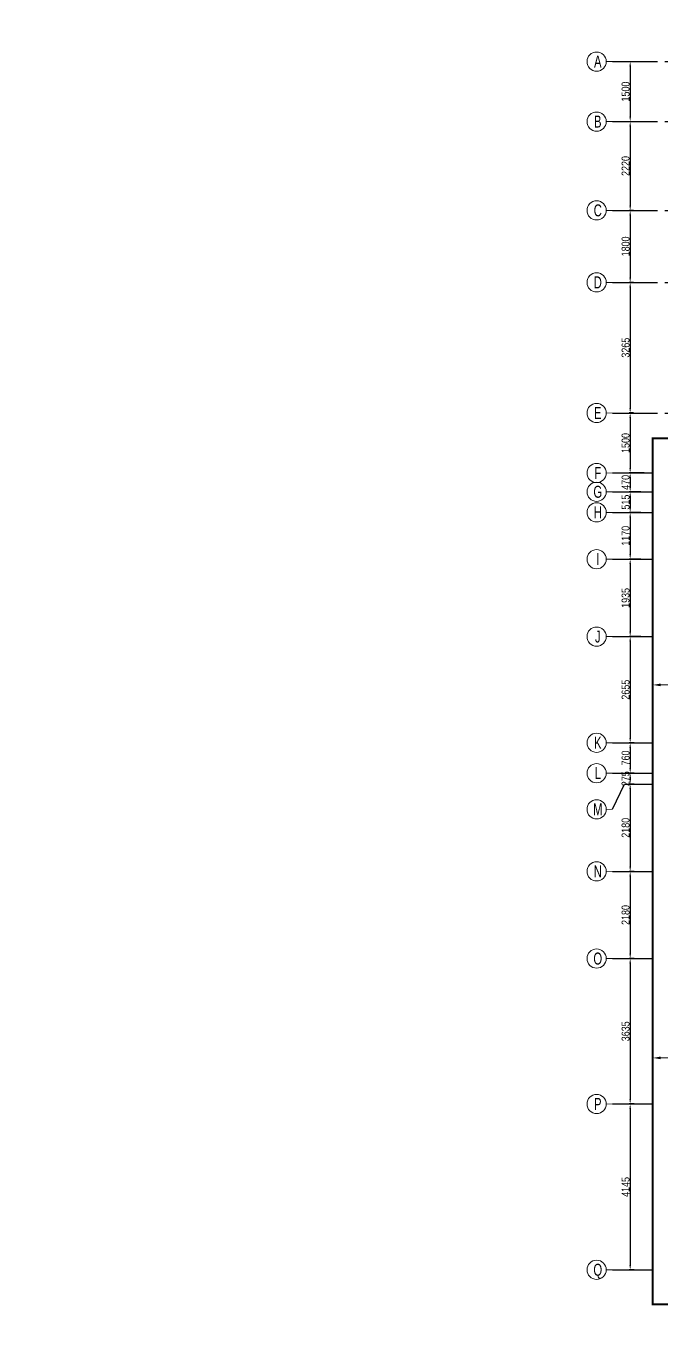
# Model space of a CAD drawing. Header units: millimetres. Extents: x 1123469 to 1883119, y -126924 to 196924.
# Drawn here: x 1789459 to 1805339, y 126388 to 158888 of the extents above; entities that cross this region are included whole.
import ezdxf
from ezdxf.enums import TextEntityAlignment as Align

# ---------------------------------------------------------------- set-up
doc = ezdxf.new("R2010")
doc.units = ezdxf.units.MM
doc.header["$LTSCALE"] = 500
doc.header["$MEASUREMENT"] = 0
doc.header["$PDMODE"] = 34
doc.linetypes.add('CONTINOUS', pattern=[0])
doc.linetypes.add('Site$0$CENTER2', pattern=[1.125, 0.75, -0.125, 0.125, -0.125])
doc.layers.get('Defpoints').update_dxf_attribs({"lineweight": 0})
for name, color, linetype in [('COL. DIM', 3, 'Continuous'), ('GRID', 7, 'Continuous'), ('GRID DIM', 7, 'Continuous')]:
    doc.layers.add(name, color=color, linetype=linetype)
for name, color, linetype, lineweight in [('FOOTING', 1, 'Continuous', 15), ('GRID NO.', 7, 'Continuous', 20), ('S - SUNK', 251, 'Continuous', 0)]:
    doc.layers.add(name, color=color, linetype=linetype, lineweight=lineweight)
doc.styles.add('3mm', font='arial.ttf')
doc.styles.add('D50', font='arial.ttf', dxfattribs={"width": 0.8})
doc.dimstyles.new('INNER DIM', dxfattribs={"dimtxt": 200, "dimasz": 120, "dimexe": 25, "dimexo": 25, "dimgap": 12, "dimtad": 1, "dimdec": 0, "dimrnd": 5, "dimzin": 0, "dimdsep": 46, "dimtxsty": 'D50', "dimcen": 0.09, "dimdle": 25, "dimclrt": 6, "dimadec": 0, "dimazin": 0, "dimtfac": 1, "dimtdec": 0, "dimtofl": 0, "dimtmove": 1, "dimatfit": 3, "dimfxl": 75, "dimtolj": 1, "dimtzin": 0, "dimarcsym": 0})
doc.dimstyles.new('PARAMVEER', dxfattribs={"dimtxt": 200, "dimasz": 100, "dimexe": 0, "dimexo": 25, "dimgap": 10, "dimtad": 1, "dimdec": 0, "dimrnd": 5, "dimzin": 0, "dimdsep": 46, "dimtxsty": '3mm', "dimblk": 'OBLIQUE', "dimcen": 0.09, "dimdle": 75, "dimclrd": 1, "dimclre": 1, "dimclrt": 3, "dimadec": 0, "dimazin": 0, "dimtfac": 1, "dimtdec": 0, "dimtmove": 1, "dimatfit": 3, "dimfxl": 100, "dimtolj": 1, "dimtzin": 0, "dimlwd": 18, "dimlwe": 5, "dimarcsym": 0})

# ---------------------------------------------------------------- blocks, each defined once
blk = doc.blocks.new('GRID MARK')
at = {"layer": 'GRID NO.', "const_width": 50}
blk.add_lwpolyline([(0, -541), (0, -891)], dxfattribs=at)
at = {"layer": 'GRID NO.'}
blk.add_circle((0, 0), 541, dxfattribs=at)
at = {"layer": 'GRID NO.', "style": 'D50', "width": 0.8}
blk.add_attdef('Y1', text='', height=500, dxfattribs=at).set_placement((-33, -267), align=Align.CENTER)
blk = doc.blocks.new('*D3206')
at = {"layer": 'Defpoints', "color": 0, "linetype": 'Continuous', "transparency": 16777216}
for p in [(1804568, 157998), (1804568, 156498), (1804568, 156498)]:
    blk.add_point(p, dxfattribs=at)
at = {"layer": 'GRID DIM', "color": 0, "linetype": 'Continuous', "lineweight": -2, "transparency": 16777216}
for p, q in [((1804593, 157998), (1804593, 157998)), ((1804593, 156498), (1804593, 156498))]:
    blk.add_line(p, q, dxfattribs=at)
at = {"layer": 'GRID DIM', "linetype": 'Continuous', "lineweight": -2, "transparency": 16777216}
blk.add_line((1804568, 157878), (1804568, 156618), dxfattribs=at)
at = {"layer": 'GRID DIM', "linetype": 'Continuous', "transparency": 16777216}
for points in [[(1804548, 157878), (1804588, 157878), (1804568, 157998)], [(1804548, 156618), (1804588, 156618), (1804568, 156498)]]:
    blk.add_solid(points, dxfattribs=at)
at = {"layer": 'GRID DIM', "linetype": 'Continuous', "transparency": 16777216, "insert": (1804454, 157248), "char_height": 200, "attachment_point": 5, "rotation": 90, "style": 'D50'}
blk.add_mtext('\\A1;1500', dxfattribs=at)
blk = doc.blocks.new('*D3207')
at = {"layer": 'Defpoints', "color": 0, "linetype": 'Continuous', "transparency": 16777216}
for p in [(1804568, 156498), (1804568, 154278), (1804676, 154278)]:
    blk.add_point(p, dxfattribs=at)
at = {"layer": 'GRID DIM', "linetype": 'Continuous', "lineweight": -2, "transparency": 16777216}
blk.add_line((1804568, 156378), (1804568, 154398), dxfattribs=at)
at = {"layer": 'GRID DIM', "color": 0, "linetype": 'Continuous', "lineweight": -2, "transparency": 16777216}
for p, q in [((1804593, 156498), (1804593, 156498)), ((1804651, 154278), (1804543, 154278))]:
    blk.add_line(p, q, dxfattribs=at)
at = {"layer": 'GRID DIM', "linetype": 'Continuous', "transparency": 16777216}
for points in [[(1804548, 156378), (1804588, 156378), (1804568, 156498)], [(1804548, 154398), (1804588, 154398), (1804568, 154278)]]:
    blk.add_solid(points, dxfattribs=at)
at = {"layer": 'GRID DIM', "linetype": 'Continuous', "transparency": 16777216, "insert": (1804454, 155388), "char_height": 200, "attachment_point": 5, "rotation": 90, "style": 'D50'}
blk.add_mtext('\\A1;2220', dxfattribs=at)
blk = doc.blocks.new('*D3208')
at = {"layer": 'Defpoints', "color": 0, "linetype": 'Continuous', "transparency": 16777216}
for p in [(1804676, 154278), (1804568, 152478), (1804676, 152478)]:
    blk.add_point(p, dxfattribs=at)
at = {"layer": 'GRID DIM', "color": 0, "linetype": 'Continuous', "lineweight": -2, "transparency": 16777216}
for p, q in [((1804651, 154278), (1804543, 154278)), ((1804651, 152478), (1804543, 152478))]:
    blk.add_line(p, q, dxfattribs=at)
at = {"layer": 'GRID DIM', "linetype": 'Continuous', "lineweight": -2, "transparency": 16777216}
blk.add_line((1804568, 154158), (1804568, 152598), dxfattribs=at)
at = {"layer": 'GRID DIM', "linetype": 'Continuous', "transparency": 16777216}
for points in [[(1804548, 154158), (1804588, 154158), (1804568, 154278)], [(1804548, 152598), (1804588, 152598), (1804568, 152478)]]:
    blk.add_solid(points, dxfattribs=at)
at = {"layer": 'GRID DIM', "linetype": 'Continuous', "transparency": 16777216, "insert": (1804454, 153378), "char_height": 200, "attachment_point": 5, "rotation": 90, "style": 'D50'}
blk.add_mtext('\\A1;1800', dxfattribs=at)
blk = doc.blocks.new('*D3209')
at = {"layer": 'Defpoints', "color": 0, "linetype": 'Continuous', "transparency": 16777216}
for p in [(1804676, 152478), (1804568, 149213), (1804676, 149213)]:
    blk.add_point(p, dxfattribs=at)
at = {"layer": 'GRID DIM', "color": 0, "linetype": 'Continuous', "lineweight": -2, "transparency": 16777216}
for p, q in [((1804651, 152478), (1804543, 152478)), ((1804651, 149213), (1804543, 149213))]:
    blk.add_line(p, q, dxfattribs=at)
at = {"layer": 'GRID DIM', "linetype": 'Continuous', "lineweight": -2, "transparency": 16777216}
blk.add_line((1804568, 152358), (1804568, 149333), dxfattribs=at)
at = {"layer": 'GRID DIM', "linetype": 'Continuous', "transparency": 16777216}
for points in [[(1804548, 152358), (1804588, 152358), (1804568, 152478)], [(1804548, 149333), (1804588, 149333), (1804568, 149213)]]:
    blk.add_solid(points, dxfattribs=at)
at = {"layer": 'GRID DIM', "linetype": 'Continuous', "transparency": 16777216, "insert": (1804454, 150845), "char_height": 200, "attachment_point": 5, "rotation": 90, "style": 'D50'}
blk.add_mtext('\\A1;3265', dxfattribs=at)
blk = doc.blocks.new('*D3210')
at = {"layer": 'Defpoints', "color": 0, "linetype": 'Continuous', "transparency": 16777216}
for p in [(1804676, 149213), (1804568, 147713), (1804946, 147713)]:
    blk.add_point(p, dxfattribs=at)
at = {"layer": 'GRID DIM', "color": 0, "linetype": 'Continuous', "lineweight": -2, "transparency": 16777216}
for p, q in [((1804651, 149213), (1804543, 149213)), ((1804921, 147713), (1804543, 147713))]:
    blk.add_line(p, q, dxfattribs=at)
at = {"layer": 'GRID DIM', "linetype": 'Continuous', "lineweight": -2, "transparency": 16777216}
blk.add_line((1804568, 149093), (1804568, 147833), dxfattribs=at)
at = {"layer": 'GRID DIM', "linetype": 'Continuous', "transparency": 16777216}
for points in [[(1804548, 149093), (1804588, 149093), (1804568, 149213)], [(1804548, 147833), (1804588, 147833), (1804568, 147713)]]:
    blk.add_solid(points, dxfattribs=at)
at = {"layer": 'GRID DIM', "linetype": 'Continuous', "transparency": 16777216, "insert": (1804454, 148463), "char_height": 200, "attachment_point": 5, "rotation": 90, "style": 'D50'}
blk.add_mtext('\\A1;1500', dxfattribs=at)
blk = doc.blocks.new('*D3211')
at = {"layer": 'Defpoints', "color": 0, "linetype": 'Continuous', "transparency": 16777216}
for p in [(1804946, 147713), (1804568, 147243), (1804856, 147243)]:
    blk.add_point(p, dxfattribs=at)
at = {"layer": 'GRID DIM', "color": 0, "linetype": 'Continuous', "lineweight": -2, "transparency": 16777216}
for p, q in [((1804921, 147713), (1804543, 147713)), ((1804831, 147243), (1804543, 147243))]:
    blk.add_line(p, q, dxfattribs=at)
at = {"layer": 'GRID DIM', "linetype": 'Continuous', "lineweight": -2, "transparency": 16777216}
blk.add_line((1804568, 147593), (1804568, 147363), dxfattribs=at)
at = {"layer": 'GRID DIM', "linetype": 'Continuous', "transparency": 16777216}
for points in [[(1804548, 147593), (1804588, 147593), (1804568, 147713)], [(1804548, 147363), (1804588, 147363), (1804568, 147243)]]:
    blk.add_solid(points, dxfattribs=at)
at = {"layer": 'GRID DIM', "linetype": 'Continuous', "transparency": 16777216, "insert": (1804454, 147478), "char_height": 200, "attachment_point": 5, "rotation": 90, "style": 'D50'}
blk.add_mtext('\\A1;470', dxfattribs=at)
blk = doc.blocks.new('*D3212')
at = {"layer": 'Defpoints', "color": 0, "linetype": 'Continuous', "transparency": 16777216}
for p in [(1804856, 147243), (1804568, 146728), (1804856, 146728)]:
    blk.add_point(p, dxfattribs=at)
at = {"layer": 'GRID DIM', "color": 0, "linetype": 'Continuous', "lineweight": -2, "transparency": 16777216}
for p, q in [((1804831, 147243), (1804543, 147243)), ((1804831, 146728), (1804543, 146728))]:
    blk.add_line(p, q, dxfattribs=at)
at = {"layer": 'GRID DIM', "linetype": 'Continuous', "lineweight": -2, "transparency": 16777216}
blk.add_line((1804568, 147123), (1804568, 146848), dxfattribs=at)
at = {"layer": 'GRID DIM', "linetype": 'Continuous', "transparency": 16777216}
for points in [[(1804548, 147123), (1804588, 147123), (1804568, 147243)], [(1804548, 146848), (1804588, 146848), (1804568, 146728)]]:
    blk.add_solid(points, dxfattribs=at)
at = {"layer": 'GRID DIM', "linetype": 'Continuous', "transparency": 16777216, "insert": (1804454, 146985), "char_height": 200, "attachment_point": 5, "rotation": 90, "style": 'D50'}
blk.add_mtext('\\A1;515', dxfattribs=at)
blk = doc.blocks.new('*D3213')
at = {"layer": 'Defpoints', "color": 0, "linetype": 'Continuous', "transparency": 16777216}
for p in [(1804856, 146728), (1804568, 145558), (1804856, 145558)]:
    blk.add_point(p, dxfattribs=at)
at = {"layer": 'GRID DIM', "color": 0, "linetype": 'Continuous', "lineweight": -2, "transparency": 16777216}
for p, q in [((1804831, 146728), (1804543, 146728)), ((1804831, 145558), (1804543, 145558))]:
    blk.add_line(p, q, dxfattribs=at)
at = {"layer": 'GRID DIM', "linetype": 'Continuous', "lineweight": -2, "transparency": 16777216}
blk.add_line((1804568, 146608), (1804568, 145678), dxfattribs=at)
at = {"layer": 'GRID DIM', "linetype": 'Continuous', "transparency": 16777216}
for points in [[(1804548, 146608), (1804588, 146608), (1804568, 146728)], [(1804548, 145678), (1804588, 145678), (1804568, 145558)]]:
    blk.add_solid(points, dxfattribs=at)
at = {"layer": 'GRID DIM', "linetype": 'Continuous', "transparency": 16777216, "insert": (1804454, 146143), "char_height": 200, "attachment_point": 5, "rotation": 90, "style": 'D50'}
blk.add_mtext('\\A1;1170', dxfattribs=at)
blk = doc.blocks.new('*D3214')
at = {"layer": 'Defpoints', "color": 0, "linetype": 'Continuous', "transparency": 16777216}
for p in [(1804856, 145558), (1804568, 143623), (1804856, 143623)]:
    blk.add_point(p, dxfattribs=at)
at = {"layer": 'GRID DIM', "color": 0, "linetype": 'Continuous', "lineweight": -2, "transparency": 16777216}
for p, q in [((1804831, 145558), (1804543, 145558)), ((1804831, 143623), (1804543, 143623))]:
    blk.add_line(p, q, dxfattribs=at)
at = {"layer": 'GRID DIM', "linetype": 'Continuous', "lineweight": -2, "transparency": 16777216}
blk.add_line((1804568, 145438), (1804568, 143743), dxfattribs=at)
at = {"layer": 'GRID DIM', "linetype": 'Continuous', "transparency": 16777216}
for points in [[(1804548, 145438), (1804588, 145438), (1804568, 145558)], [(1804548, 143743), (1804588, 143743), (1804568, 143623)]]:
    blk.add_solid(points, dxfattribs=at)
at = {"layer": 'GRID DIM', "linetype": 'Continuous', "transparency": 16777216, "insert": (1804454, 144590), "char_height": 200, "attachment_point": 5, "rotation": 90, "style": 'D50'}
blk.add_mtext('\\A1;1935', dxfattribs=at)
blk = doc.blocks.new('*D3215')
at = {"layer": 'Defpoints', "color": 0, "linetype": 'Continuous', "transparency": 16777216}
for p in [(1804856, 143623), (1804568, 140968), (1804690, 140968)]:
    blk.add_point(p, dxfattribs=at)
at = {"layer": 'GRID DIM', "color": 0, "linetype": 'Continuous', "lineweight": -2, "transparency": 16777216}
for p, q in [((1804831, 143623), (1804543, 143623)), ((1804665, 140968), (1804543, 140968))]:
    blk.add_line(p, q, dxfattribs=at)
at = {"layer": 'GRID DIM', "linetype": 'Continuous', "lineweight": -2, "transparency": 16777216}
blk.add_line((1804568, 143503), (1804568, 141088), dxfattribs=at)
at = {"layer": 'GRID DIM', "linetype": 'Continuous', "transparency": 16777216}
for points in [[(1804548, 143503), (1804588, 143503), (1804568, 143623)], [(1804548, 141088), (1804588, 141088), (1804568, 140968)]]:
    blk.add_solid(points, dxfattribs=at)
at = {"layer": 'GRID DIM', "linetype": 'Continuous', "transparency": 16777216, "insert": (1804454, 142295), "char_height": 200, "attachment_point": 5, "rotation": 90, "style": 'D50'}
blk.add_mtext('\\A1;2655', dxfattribs=at)
blk = doc.blocks.new('*D3278')
at = {"layer": 'Defpoints', "color": 0, "linetype": 'Continuous', "transparency": 16777216}
for p in [(1804690, 140968), (1804568, 140208), (1804690, 140208)]:
    blk.add_point(p, dxfattribs=at)
at = {"layer": 'GRID DIM', "color": 0, "linetype": 'Continuous', "lineweight": -2, "transparency": 16777216}
for p, q in [((1804665, 140968), (1804543, 140968)), ((1804665, 140208), (1804543, 140208))]:
    blk.add_line(p, q, dxfattribs=at)
at = {"layer": 'GRID DIM', "linetype": 'Continuous', "lineweight": -2, "transparency": 16777216}
blk.add_line((1804568, 140848), (1804568, 140328), dxfattribs=at)
at = {"layer": 'GRID DIM', "linetype": 'Continuous', "transparency": 16777216}
for points in [[(1804548, 140848), (1804588, 140848), (1804568, 140968)], [(1804548, 140328), (1804588, 140328), (1804568, 140208)]]:
    blk.add_solid(points, dxfattribs=at)
at = {"layer": 'GRID DIM', "linetype": 'Continuous', "transparency": 16777216, "insert": (1804454, 140588), "char_height": 200, "attachment_point": 5, "rotation": 90, "style": 'D50'}
blk.add_mtext('\\A1;760', dxfattribs=at)
blk = doc.blocks.new('*D3279')
at = {"layer": 'Defpoints', "color": 0, "linetype": 'Continuous', "transparency": 16777216}
for p in [(1804690, 140208), (1804568, 139933), (1804690, 139933)]:
    blk.add_point(p, dxfattribs=at)
at = {"layer": 'GRID DIM', "color": 0, "linetype": 'Continuous', "lineweight": -2, "transparency": 16777216}
for p, q in [((1804665, 140208), (1804543, 140208)), ((1804665, 139933), (1804543, 139933))]:
    blk.add_line(p, q, dxfattribs=at)
at = {"layer": 'GRID DIM', "linetype": 'Continuous', "lineweight": -2, "transparency": 16777216}
blk.add_line((1804568, 140088), (1804568, 140053), dxfattribs=at)
at = {"layer": 'GRID DIM', "linetype": 'Continuous', "transparency": 16777216}
for points in [[(1804548, 140088), (1804588, 140088), (1804568, 140208)], [(1804548, 140053), (1804588, 140053), (1804568, 139933)]]:
    blk.add_solid(points, dxfattribs=at)
at = {"layer": 'GRID DIM', "linetype": 'Continuous', "transparency": 16777216, "insert": (1804454, 140070), "char_height": 200, "attachment_point": 5, "rotation": 90, "style": 'D50'}
blk.add_mtext('\\A1;275', dxfattribs=at)
blk = doc.blocks.new('*D3280')
at = {"layer": 'Defpoints', "color": 0, "linetype": 'Continuous', "transparency": 16777216}
for p in [(1804690, 139933), (1804568, 137753), (1804690, 137753)]:
    blk.add_point(p, dxfattribs=at)
at = {"layer": 'GRID DIM', "color": 0, "linetype": 'Continuous', "lineweight": -2, "transparency": 16777216}
for p, q in [((1804665, 139933), (1804543, 139933)), ((1804665, 137753), (1804543, 137753))]:
    blk.add_line(p, q, dxfattribs=at)
at = {"layer": 'GRID DIM', "linetype": 'Continuous', "lineweight": -2, "transparency": 16777216}
blk.add_line((1804568, 139813), (1804568, 137873), dxfattribs=at)
at = {"layer": 'GRID DIM', "linetype": 'Continuous', "transparency": 16777216}
for points in [[(1804548, 139813), (1804588, 139813), (1804568, 139933)], [(1804548, 137873), (1804588, 137873), (1804568, 137753)]]:
    blk.add_solid(points, dxfattribs=at)
at = {"layer": 'GRID DIM', "linetype": 'Continuous', "transparency": 16777216, "insert": (1804454, 138843), "char_height": 200, "attachment_point": 5, "rotation": 90, "style": 'D50'}
blk.add_mtext('\\A1;2180', dxfattribs=at)
blk = doc.blocks.new('*D3281')
at = {"layer": 'Defpoints', "color": 0, "linetype": 'Continuous', "transparency": 16777216}
for p in [(1804690, 137753), (1804568, 135573), (1804690, 135573)]:
    blk.add_point(p, dxfattribs=at)
at = {"layer": 'GRID DIM', "color": 0, "linetype": 'Continuous', "lineweight": -2, "transparency": 16777216}
for p, q in [((1804665, 137753), (1804543, 137753)), ((1804665, 135573), (1804543, 135573))]:
    blk.add_line(p, q, dxfattribs=at)
at = {"layer": 'GRID DIM', "linetype": 'Continuous', "lineweight": -2, "transparency": 16777216}
blk.add_line((1804568, 137633), (1804568, 135693), dxfattribs=at)
at = {"layer": 'GRID DIM', "linetype": 'Continuous', "transparency": 16777216}
for points in [[(1804548, 137633), (1804588, 137633), (1804568, 137753)], [(1804548, 135693), (1804588, 135693), (1804568, 135573)]]:
    blk.add_solid(points, dxfattribs=at)
at = {"layer": 'GRID DIM', "linetype": 'Continuous', "transparency": 16777216, "insert": (1804454, 136663), "char_height": 200, "attachment_point": 5, "rotation": 90, "style": 'D50'}
blk.add_mtext('\\A1;2180', dxfattribs=at)
blk = doc.blocks.new('*D3282')
at = {"layer": 'Defpoints', "color": 0, "linetype": 'Continuous', "transparency": 16777216}
for p in [(1804690, 135573), (1804568, 131938), (1804690, 131938)]:
    blk.add_point(p, dxfattribs=at)
at = {"layer": 'GRID DIM', "color": 0, "linetype": 'Continuous', "lineweight": -2, "transparency": 16777216}
for p, q in [((1804665, 135573), (1804543, 135573)), ((1804665, 131938), (1804543, 131938))]:
    blk.add_line(p, q, dxfattribs=at)
at = {"layer": 'GRID DIM', "linetype": 'Continuous', "lineweight": -2, "transparency": 16777216}
blk.add_line((1804568, 135453), (1804568, 132058), dxfattribs=at)
at = {"layer": 'GRID DIM', "linetype": 'Continuous', "transparency": 16777216}
for points in [[(1804548, 135453), (1804588, 135453), (1804568, 135573)], [(1804548, 132058), (1804588, 132058), (1804568, 131938)]]:
    blk.add_solid(points, dxfattribs=at)
at = {"layer": 'GRID DIM', "linetype": 'Continuous', "transparency": 16777216, "insert": (1804454, 133755), "char_height": 200, "attachment_point": 5, "rotation": 90, "style": 'D50'}
blk.add_mtext('\\A1;3635', dxfattribs=at)
blk = doc.blocks.new('*D3283')
at = {"layer": 'Defpoints', "color": 0, "linetype": 'Continuous', "transparency": 16777216}
for p in [(1804690, 131938), (1804568, 127793), (1804690, 127793)]:
    blk.add_point(p, dxfattribs=at)
at = {"layer": 'GRID DIM', "color": 0, "linetype": 'Continuous', "lineweight": -2, "transparency": 16777216}
for p, q in [((1804665, 131938), (1804543, 131938)), ((1804665, 127793), (1804543, 127793))]:
    blk.add_line(p, q, dxfattribs=at)
at = {"layer": 'GRID DIM', "linetype": 'Continuous', "lineweight": -2, "transparency": 16777216}
blk.add_line((1804568, 131818), (1804568, 127913), dxfattribs=at)
at = {"layer": 'GRID DIM', "linetype": 'Continuous', "transparency": 16777216}
for points in [[(1804548, 131818), (1804588, 131818), (1804568, 131938)], [(1804548, 127913), (1804588, 127913), (1804568, 127793)]]:
    blk.add_solid(points, dxfattribs=at)
at = {"layer": 'GRID DIM', "linetype": 'Continuous', "transparency": 16777216, "insert": (1804454, 129865), "char_height": 200, "attachment_point": 5, "rotation": 90, "style": 'D50'}
blk.add_mtext('\\A1;4145', dxfattribs=at)
blk = doc.blocks.new('_Oblique')
at = {"color": 0, "linetype": 'ByBlock', "lineweight": -2}
blk.add_line((-0.5, -0.5), (0.5, 0.5), dxfattribs=at)
blk = doc.blocks.new('*D3557')
at = {"layer": 'COL. DIM', "color": 1, "lineweight": 18, "ltscale": 10, "transparency": 16777216}
for p, q in [((1830518, 155675), (1830518, 154998)), ((1830518, 155088), (1830518, 154608))]:
    blk.add_line(p, q, dxfattribs=at)
at = {"layer": 'COL. DIM', "color": 1, "linetype": 'CONTINOUS', "lineweight": 5, "ltscale": 10, "transparency": 16777216}
for p, q in [((1830059, 154998), (1830608, 154998)), ((1830171, 154698), (1830608, 154698))]:
    blk.add_line(p, q, dxfattribs=at)
at = {"layer": 'Defpoints', "color": 0, "ltscale": 10, "transparency": 16777216}
for p in [(1418936, 156725), (1417241, 156599), (1418936, 156599), (1829994, 154998), (1830106, 154698), (1830518, 154698)]:
    blk.add_point(p, dxfattribs=at)
at = {"layer": 'S - SUNK', "color": 1, "lineweight": 18, "ltscale": 10, "transparency": 16777216}
blk.add_line((1417166, 156725), (1419011, 156725), dxfattribs=at)
at = {"layer": 'S - SUNK', "color": 1, "lineweight": 5, "ltscale": 10, "transparency": 16777216}
for p, q in [((1417241, 156725), (1417241, 156725)), ((1418936, 156725), (1418936, 156725))]:
    blk.add_line(p, q, dxfattribs=at)
at = {"layer": 'COL. DIM', "color": 1, "lineweight": 18, "ltscale": 10, "transparency": 16777216, "xscale": 90, "yscale": 90, "zscale": 90}
for p, rotation in [((1830518, 154998), 90), ((1830518, 154698), 270)]:
    blk.add_blockref('_Oblique', p, dxfattribs=dict(at, rotation=rotation))
at = {"layer": 'S - SUNK', "color": 1, "lineweight": 18, "ltscale": 10, "transparency": 16777216, "xscale": 100, "yscale": 100, "zscale": 100, "rotation": 180}
blk.add_blockref('_Oblique', (1417241, 156725), dxfattribs=at)
at = {"layer": 'S - SUNK', "color": 1, "lineweight": 18, "ltscale": 10, "transparency": 16777216, "xscale": 100, "yscale": 100, "zscale": 100}
blk.add_blockref('_Oblique', (1418936, 156725), dxfattribs=at)
at = {"layer": 'COL. DIM', "color": 3, "ltscale": 10, "transparency": 16777216, "insert": (1830371, 155409), "char_height": 200, "attachment_point": 5, "rotation": 90, "style": '3mm'}
blk.add_mtext('\\A1;300', dxfattribs=at)
at = {"layer": 'S - SUNK', "color": 3, "ltscale": 10, "transparency": 16777216, "insert": (1418088, 156837), "char_height": 200, "attachment_point": 5, "style": '3mm'}
blk.add_mtext('\\A1;1695', dxfattribs=at)
blk = doc.blocks.new('*D3556')
at = {"layer": 'COL. DIM', "color": 1, "linetype": 'CONTINOUS', "lineweight": 5, "ltscale": 10, "transparency": 16777216}
for p, q in [((1817864, 134658), (1817084, 134658)), ((1816402, 133688), (1817264, 133688))]:
    blk.add_line(p, q, dxfattribs=at)
at = {"layer": 'COL. DIM', "color": 1, "lineweight": 18, "ltscale": 10, "transparency": 16777216}
blk.add_line((1817174, 134748), (1817174, 133598), dxfattribs=at)
at = {"layer": 'Defpoints', "color": 0, "ltscale": 10, "transparency": 16777216}
for p in [(1417088, 156599), (1417241, 156599), (1417241, 155194), (1817929, 134658), (1816337, 133688), (1817174, 133688)]:
    blk.add_point(p, dxfattribs=at)
at = {"layer": 'S - SUNK', "color": 1, "lineweight": 18, "ltscale": 10, "transparency": 16777216}
blk.add_line((1417088, 155119), (1417088, 156674), dxfattribs=at)
at = {"layer": 'S - SUNK', "color": 1, "lineweight": 5, "ltscale": 10, "transparency": 16777216}
for p, q in [((1417088, 156599), (1417088, 156599)), ((1417088, 155194), (1417088, 155194))]:
    blk.add_line(p, q, dxfattribs=at)
at = {"layer": 'COL. DIM', "color": 1, "lineweight": 18, "ltscale": 10, "transparency": 16777216, "xscale": 90, "yscale": 90, "zscale": 90}
for p, rotation in [((1817174, 134658), 90), ((1817174, 133688), 270)]:
    blk.add_blockref('_Oblique', p, dxfattribs=dict(at, rotation=rotation))
at = {"layer": 'S - SUNK', "color": 1, "lineweight": 18, "ltscale": 10, "transparency": 16777216, "xscale": 100, "yscale": 100, "zscale": 100}
for p, rotation in [((1417088, 156599), 90), ((1417088, 155194), 270)]:
    blk.add_blockref('_Oblique', p, dxfattribs=dict(at, rotation=rotation))
at = {"layer": 'COL. DIM', "color": 3, "ltscale": 10, "transparency": 16777216, "insert": (1817027, 134173), "char_height": 200, "attachment_point": 5, "rotation": 90, "style": '3mm'}
blk.add_mtext('\\A1;970', dxfattribs=at)
at = {"layer": 'S - SUNK', "color": 3, "ltscale": 10, "transparency": 16777216, "insert": (1416976, 155897), "char_height": 200, "attachment_point": 5, "rotation": 90, "style": '3mm'}
blk.add_mtext('\\A1;1405', dxfattribs=at)
blk = doc.blocks.new('*D3268')
at = {"layer": 'COL. DIM', "color": 1, "linetype": 'CONTINOUS', "lineweight": 5, "ltscale": 10, "transparency": 16777216}
for p, q in [((1805134, 143028), (1805134, 142325)), ((1810604, 142736), (1810604, 142325))]:
    blk.add_line(p, q, dxfattribs=at)
at = {"layer": 'COL. DIM', "color": 1, "lineweight": 18, "ltscale": 10, "transparency": 16777216}
blk.add_line((1805334, 142415), (1810404, 142415), dxfattribs=at)
at = {"layer": 'COL. DIM', "color": 1, "ltscale": 10, "transparency": 16777216}
for points in [[(1805334, 142449), (1805334, 142382), (1805134, 142415)], [(1810404, 142449), (1810404, 142382), (1810604, 142415)]]:
    blk.add_solid(points, dxfattribs=at)
at = {"layer": 'Defpoints', "color": 0, "ltscale": 10, "transparency": 16777216}
for p in [(1805134, 143093), (1810604, 142801), (1810604, 142415)]:
    blk.add_point(p, dxfattribs=at)
at = {"layer": 'COL. DIM', "color": 3, "ltscale": 10, "transparency": 16777216, "insert": (1808955, 142560), "char_height": 200, "width": 21.48, "attachment_point": 5, "style": '3mm'}
blk.add_mtext('\\A1;B', dxfattribs=at)
blk = doc.blocks.new('*D3346')
at = {"layer": 'COL. DIM', "color": 1, "linetype": 'CONTINOUS', "lineweight": 5, "ltscale": 10, "transparency": 16777216}
for p, q in [((1805134, 132477), (1805134, 133180)), ((1810604, 132477), (1810604, 133180))]:
    blk.add_line(p, q, dxfattribs=at)
at = {"layer": 'COL. DIM', "color": 1, "lineweight": 18, "ltscale": 10, "transparency": 16777216}
blk.add_line((1805334, 133090), (1810404, 133090), dxfattribs=at)
at = {"layer": 'COL. DIM', "color": 1, "ltscale": 10, "transparency": 16777216}
for points in [[(1805334, 133124), (1805334, 133057), (1805134, 133090)], [(1810404, 133124), (1810404, 133057), (1810604, 133090)]]:
    blk.add_solid(points, dxfattribs=at)
at = {"layer": 'Defpoints', "color": 0, "ltscale": 10, "transparency": 16777216}
for p in [(1810604, 133090), (1805134, 132412), (1810604, 132412)]:
    blk.add_point(p, dxfattribs=at)
at = {"layer": 'COL. DIM', "color": 3, "ltscale": 10, "transparency": 16777216, "insert": (1808908, 133235), "char_height": 200, "width": 21.48, "attachment_point": 5, "style": '3mm'}
blk.add_mtext('\\A1;B', dxfattribs=at)

msp = doc.modelspace()

# ---------------------------------------------------------------- linework, layer by layer
at = {"layer": 'FOOTING', "color": 3, "ltscale": 10, "const_width": 50}
msp.add_lwpolyline([(1857203.7, 139342.7), (1831023.7, 139342.7), (1831023.7, 126927.8), (1822468.7, 126927.8), (1822468.7, 126412.8), (1813688.7, 126412.8), (1813688.7, 126927.8), (1805133.7, 126927.8), (1805133.7, 148577.9), (1816223.7, 148577.9), (1816223.7, 158862.6), (1825098.7, 158862.6), (1825098.7, 157362.6), (1829048.7, 157362.6), (1829048.7, 156547.7), (1830743.7, 156547.7), (1830743.7, 155142.7), (1857483.7, 155142.7)], dxfattribs=at)
at = {"layer": 'GRID', "color": 16, "linetype": 'Site$0$CENTER2', "ltscale": 3}
for points in [[(1804123.9, 157997.6), (1816223.7, 157997.6)], [(1804123.9, 156497.6), (1816223.7, 156497.6)], [(1804123.9, 154277.7), (1816223.7, 154277.7)], [(1804123.9, 152477.6), (1816223.7, 152477.6)], [(1804123.9, 149212.6), (1816223.7, 149212.6)], [(1804123.9, 147712.9), (1805133.7, 147712.9)], [(1804123.9, 147242.7), (1805133.7, 147242.7)], [(1804123.9, 146727.9), (1805133.7, 146727.9)], [(1804123.9, 145557.7), (1805133.7, 145557.7)], [(1804123.9, 143622.7), (1805133.7, 143622.7)], [(1804123.9, 140967.7), (1805133.7, 140967.7)], [(1804123.9, 140207.7), (1805133.7, 140207.7)], [(1804123.9, 139304.4), (1804428.2, 139932.9), (1805133.7, 139932.9)], [(1804123.9, 137753), (1805133.7, 137753)], [(1804123.9, 135572.8), (1805133.7, 135572.8)], [(1804123.9, 131937.8), (1805133.7, 131937.8)], [(1804123.9, 127792.8), (1805133.7, 127792.8)]]:
    msp.add_lwpolyline(points, dxfattribs=at)

# ---------------------------------------------------------------- block references
at = {"layer": 'GRID NO.'}
ref = msp.add_blockref('GRID MARK', (1803728.6, 157997.6), dxfattribs=dict(at, xscale=0.443520000003279, yscale=0.443520000003279, zscale=0.443520000003279, rotation=90))
ref.add_attrib('Y1', 'A', dxfattribs={"height": 300, "style": 'D50', "width": 0.669886}).set_placement((1803757.7, 157998.6), align=Align.MIDDLE_CENTER)
ref = msp.add_blockref('GRID MARK', (1803728.6, 156497.6), dxfattribs=dict(at, xscale=0.443520000003279, yscale=0.443520000003279, zscale=0.443520000003279, rotation=90))
ref.add_attrib('Y1', 'B', dxfattribs={"height": 300, "style": 'D50', "width": 0.669886}).set_placement((1803757.7, 156498.6), align=Align.MIDDLE_CENTER)
ref = msp.add_blockref('GRID MARK', (1803728.6, 154277.7), dxfattribs=dict(at, xscale=0.443520000003279, yscale=0.443520000003279, zscale=0.443520000003279, rotation=90))
ref.add_attrib('Y1', 'C', dxfattribs={"height": 300, "style": 'D50', "width": 0.669886}).set_placement((1803757.7, 154278.8), align=Align.MIDDLE_CENTER)
ref = msp.add_blockref('GRID MARK', (1803728.6, 152477.6), dxfattribs=dict(at, xscale=0.443520000003279, yscale=0.443520000003279, zscale=0.443520000003279, rotation=90))
ref.add_attrib('Y1', 'D', dxfattribs={"height": 300, "style": 'D50', "width": 0.669886}).set_placement((1803757.7, 152478.6), align=Align.MIDDLE_CENTER)
ref = msp.add_blockref('GRID MARK', (1803728.6, 149212.6), dxfattribs=dict(at, xscale=0.443520000003279, yscale=0.443520000003279, zscale=0.443520000003279, rotation=90))
ref.add_attrib('Y1', 'E', dxfattribs={"height": 300, "style": 'D50', "width": 0.669886}).set_placement((1803757.7, 149213.6), align=Align.MIDDLE_CENTER)
ref = msp.add_blockref('GRID MARK', (1803728.6, 147712.9), dxfattribs=dict(at, xscale=0.443520000003279, yscale=0.443520000003279, zscale=0.443520000003279, rotation=90))
ref.add_attrib('Y1', 'F', dxfattribs={"height": 300, "style": 'D50', "width": 0.669886}).set_placement((1803757.7, 147713.9), align=Align.MIDDLE_CENTER)
ref = msp.add_blockref('GRID MARK', (1803728.6, 147242.7), dxfattribs=dict(at, xscale=0.443520000003279, yscale=0.443520000003279, zscale=0.443520000003279, rotation=90))
ref.add_attrib('Y1', 'G', dxfattribs={"height": 300, "style": 'D50', "width": 0.669886}).set_placement((1803757.7, 147243.8), align=Align.MIDDLE_CENTER)
ref = msp.add_blockref('GRID MARK', (1803728.6, 146727.9), dxfattribs=dict(at, xscale=0.443520000003279, yscale=0.443520000003279, zscale=0.443520000003279, rotation=90))
ref.add_attrib('Y1', 'H', dxfattribs={"height": 300, "style": 'D50', "width": 0.669886}).set_placement((1803757.7, 146728.9), align=Align.MIDDLE_CENTER)
ref = msp.add_blockref('GRID MARK', (1803728.6, 145557.7), dxfattribs=dict(at, xscale=0.443520000003279, yscale=0.443520000003279, zscale=0.443520000003279, rotation=90))
ref.add_attrib('Y1', 'I', dxfattribs={"height": 300, "style": 'D50', "width": 0.669886}).set_placement((1803757.7, 145558.8), align=Align.MIDDLE_CENTER)
ref = msp.add_blockref('GRID MARK', (1803728.6, 143622.7), dxfattribs=dict(at, xscale=0.443520000003279, yscale=0.443520000003279, zscale=0.443520000003279, rotation=90))
ref.add_attrib('Y1', 'J', dxfattribs={"height": 300, "style": 'D50', "width": 0.669886}).set_placement((1803757.7, 143623.8), align=Align.MIDDLE_CENTER)
ref = msp.add_blockref('GRID MARK', (1803728.6, 140967.7), dxfattribs=dict(at, xscale=0.443520000003279, yscale=0.443520000003279, zscale=0.443520000003279, rotation=90))
ref.add_attrib('Y1', 'K', dxfattribs={"height": 300, "style": 'D50', "width": 0.669886}).set_placement((1803757.7, 140968.8), align=Align.MIDDLE_CENTER)
ref = msp.add_blockref('GRID MARK', (1803728.6, 140207.7), dxfattribs=dict(at, xscale=0.443520000003279, yscale=0.443520000003279, zscale=0.443520000003279, rotation=90))
ref.add_attrib('Y1', 'L', dxfattribs={"height": 300, "style": 'D50', "width": 0.669886}).set_placement((1803757.7, 140208.8), align=Align.MIDDLE_CENTER)
ref = msp.add_blockref('GRID MARK', (1803728.6, 139304.4), dxfattribs=dict(at, xscale=0.443520000003279, yscale=0.443520000003279, zscale=0.443520000003279, rotation=90))
ref.add_attrib('Y1', 'M', dxfattribs={"height": 300, "style": 'D50', "width": 0.669886}).set_placement((1803757.7, 139305.4), align=Align.MIDDLE_CENTER)
ref = msp.add_blockref('GRID MARK', (1803728.6, 137753), dxfattribs=dict(at, xscale=0.443520000003279, yscale=0.443520000003279, zscale=0.443520000003279, rotation=90))
ref.add_attrib('Y1', 'N', dxfattribs={"height": 300, "style": 'D50', "width": 0.669886}).set_placement((1803757.7, 137754.1), align=Align.MIDDLE_CENTER)
ref = msp.add_blockref('GRID MARK', (1803728.6, 135572.8), dxfattribs=dict(at, xscale=0.443520000003279, yscale=0.443520000003279, zscale=0.443520000003279, rotation=90))
ref.add_attrib('Y1', 'O', dxfattribs={"height": 300, "style": 'D50', "width": 0.669886}).set_placement((1803757.7, 135573.8), align=Align.MIDDLE_CENTER)
ref = msp.add_blockref('GRID MARK', (1803728.6, 131937.8), dxfattribs=dict(at, xscale=0.443520000003279, yscale=0.443520000003279, zscale=0.443520000003279, rotation=90))
ref.add_attrib('Y1', 'P', dxfattribs={"height": 300, "style": 'D50', "width": 0.669886}).set_placement((1803757.7, 131938.8), align=Align.MIDDLE_CENTER)
ref = msp.add_blockref('GRID MARK', (1803728.6, 127792.8), dxfattribs=dict(at, xscale=0.443520000003279, yscale=0.443520000003279, zscale=0.443520000003279, rotation=90))
ref.add_attrib('Y1', 'Q', dxfattribs={"height": 300, "style": 'D50', "width": 0.669886}).set_placement((1803757.7, 127793.8), align=Align.MIDDLE_CENTER)

# ---------------------------------------------------------------- dimensions: what is measured, and where the dimension line sits
at = {"layer": 'COL. DIM', "color": 6, "ltscale": 10}
dim = msp.add_linear_dim(base=(1817173.9, 133687.8), p1=(1817928.7, 134657.8), p2=(1816337.2, 133687.8), angle=90, dimstyle='PARAMVEER', override={"dimasz": 90, "dimexe": 90, "dimexo": 65, "dimgap": 45, "dimpost": '\\X', "dimdle": 90, "dimfxl": 0.18, "dimarcsym": 1}, dxfattribs=at)
dim.commit()
dim.dimension.update_dxf_attribs({"geometry": '*D3556', "text_midpoint": (1817026.8, 134172.8)})
dim = msp.add_linear_dim(base=(1830518, 154697.7), p1=(1829993.7, 154997.7), p2=(1830106.2, 154697.7), angle=90, dimstyle='PARAMVEER', override={"dimasz": 90, "dimexe": 90, "dimexo": 65, "dimgap": 45, "dimpost": '\\X', "dimdle": 90, "dimfxl": 0.18, "dimarcsym": 1}, dxfattribs=at)
dim.commit()
dim.dimension.update_dxf_attribs({"geometry": '*D3557', "text_midpoint": (1830518, 155409.4), "dimtype": 160})
for base, p1, p2, picture, middle in [((1810603.7, 142415.4), (1805133.7, 143093.3), (1810603.7, 142801), '*D3268', (1808955.4, 142415.4)), ((1810603.7, 133090.3), (1805133.7, 132412.4), (1810603.7, 132412.4), '*D3346', (1808907.6, 133090.3))]:
    dim = msp.add_linear_dim(base=base, p1=p1, p2=p2, text='B', dimstyle='PARAMVEER', override={"dimasz": 200, "dimexe": 90, "dimexo": 65, "dimgap": 45, "dimpost": '\\X', "dimsah": 1, "dimdle": 90, "dimfxl": 0.18, "dimarcsym": 1}, dxfattribs=at)
    dim.commit()
    dim.dimension.update_dxf_attribs({"geometry": picture, "text_midpoint": middle, "dimtype": 160})
at = {"layer": 'GRID DIM', "color": 0, "linetype": 'Continuous'}
for base, p1, p2, picture, middle in [((1804568.1, 156497.6), (1804568.1, 157997.6), (1804568.1, 156497.6), '*D3206', (1804453.9, 157247.6)), ((1804568.1, 154277.7), (1804568.1, 156497.6), (1804675.8, 154277.7), '*D3207', (1804453.9, 155387.7)), ((1804568.1, 152477.6), (1804675.8, 154277.7), (1804675.8, 152477.6), '*D3208', (1804453.9, 153377.7)), ((1804568.1, 149212.6), (1804675.8, 152477.6), (1804675.8, 149212.6), '*D3209', (1804453.9, 150845.1)), ((1804568.1, 147712.9), (1804675.8, 149212.6), (1804945.9, 147712.9), '*D3210', (1804453.9, 148462.7)), ((1804568.1, 147242.7), (1804945.9, 147712.9), (1804855.8, 147242.7), '*D3211', (1804453.9, 147477.8)), ((1804568.1, 146727.9), (1804855.8, 147242.7), (1804855.8, 146727.9), '*D3212', (1804453.9, 146985.3)), ((1804568.1, 145557.7), (1804855.8, 146727.9), (1804855.8, 145557.7), '*D3213', (1804453.9, 146142.8)), ((1804568.1, 143622.7), (1804855.8, 145557.7), (1804855.8, 143622.7), '*D3214', (1804453.9, 144590.2)), ((1804568.1, 140967.7), (1804855.8, 143622.7), (1804690.3, 140967.7), '*D3215', (1804453.9, 142295.2)), ((1804568.1, 140207.7), (1804690.3, 140967.7), (1804690.3, 140207.7), '*D3278', (1804453.9, 140587.7)), ((1804568.1, 137753), (1804690.3, 139932.9), (1804690.3, 137753), '*D3280', (1804453.9, 138843)), ((1804568.1, 135572.8), (1804690.3, 137753), (1804690.3, 135572.8), '*D3281', (1804453.9, 136662.9)), ((1804568.1, 131937.8), (1804690.3, 135572.8), (1804690.3, 131937.8), '*D3282', (1804453.9, 133755.3)), ((1804568.1, 127792.8), (1804690.3, 131937.8), (1804690.3, 127792.8), '*D3283', (1804453.9, 129865.3))]:
    dim = msp.add_linear_dim(base=base, p1=p1, p2=p2, angle=90, dimstyle='INNER DIM', override={"dimclrd": 256, "dimclrt": 256}, dxfattribs=at)
    dim.commit()
    dim.dimension.update_dxf_attribs({"geometry": picture, "text_midpoint": middle})
dim = msp.add_linear_dim(base=(1804568.1, 139932.9), p1=(1804690.3, 140207.7), p2=(1804690.3, 139932.9), angle=90, dimstyle='INNER DIM', override={"dimclrd": 256, "dimclrt": 256}, dxfattribs=at)
dim.commit()
dim.dimension.update_dxf_attribs({"geometry": '*D3279', "text_midpoint": (1804568.1, 140070.3), "dimtype": 160})
at = {"layer": 'S - SUNK', "color": 4, "ltscale": 10}
dim = msp.add_linear_dim(base=(1417087.7, 156599.2), p1=(1417240.6, 155194.2), p2=(1417240.6, 156599.2), angle=90, dimstyle='PARAMVEER', override={"dimpost": '\\X', "dimfxl": 0.15, "dimfxlon": 1, "dimarcsym": 1}, dxfattribs=at)
dim.commit()
dim.dimension.update_dxf_attribs({"geometry": '*D3556', "text_midpoint": (1416975.6, 155896.7)})
dim = msp.add_linear_dim(base=(1418935.6, 156725.2), p1=(1417240.6, 156599.2), p2=(1418935.6, 156599.2), dimstyle='PARAMVEER', override={"dimpost": '\\X', "dimfxl": 0.15, "dimfxlon": 1, "dimarcsym": 1}, dxfattribs=at)
dim.commit()
dim.dimension.update_dxf_attribs({"geometry": '*D3557', "text_midpoint": (1418088.1, 156837.3)})

doc.saveas('drawing.dxf')
